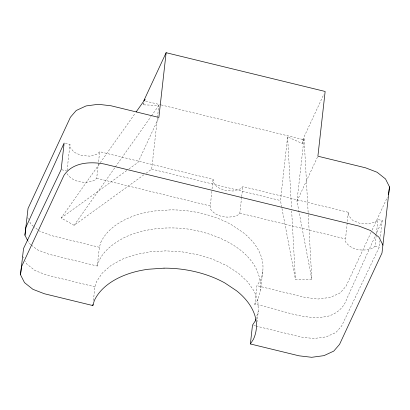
<?xml version="1.0" encoding="UTF-8"?>
<svg xmlns="http://www.w3.org/2000/svg" width="410" height="410" viewBox="0 0 410 410"><rect width="100%" height="100%" fill="white"/><g stroke="black" fill="none" stroke-linecap="round" stroke-linejoin="round"><path stroke-width="0.31" stroke-dasharray="2.05 1.54" d="M211.76 191.383L210.099 208.521C215.885 217.408 228.349 218.904 237.646 215.235L239.824 213.164L241.592 197.364M65.308 143.315L69.977 144.453L69.931 147.205L74.102 152.269L81.446 155.544L90.005 156.143L97.477 153.919L99.671 151.69L213.113 179.339L213.067 182.091L217.238 187.155L224.583 190.43L233.141 191.029L240.608 188.805L242.807 186.576L348.295 212.288L348.233 215.035L352.405 220.098L359.749 223.373L368.308 223.978L375.78 221.754L377.989 219.524L382.233 220.559L380.249 238.236M348.295 212.288L345.266 241.469C351.052 250.351 363.516 251.848 372.813 248.183L375.006 246.113L376.144 235.95M67.055 170.493L69.977 144.453M66.963 173.635C72.749 182.517 85.213 184.018 94.51 180.349L96.688 178.273L99.671 151.69M93.413 300.566L94.956 286.805L96.411 281.803L102.254 273.096L110.946 265.48L122.113 259.258L135.361 254.636L150.168 251.807L165.973 250.869L182.148 251.868L198.091 254.769L213.174 259.433L226.853 265.711L238.543 273.347L247.85 282.054L254.384 291.5L257.91 301.304L258.29 311.128L257.116 321.599M31.411 245.077L37.341 249.798L48.841 254.241L97.283 266.044L99.389 247.281L100.845 242.279M157.486 117.439L158.834 105.462L143.367 104.832L143.561 103.064M146.001 173.266L151.69 169.145L157.419 118.07M212.042 188.877L213.113 179.339M241.664 196.738L242.807 186.576M382.233 220.559L346.665 299.095C343.852 307.577 336.871 313.619 328.4 316.125C303.328 321.66 279.169 308.146 254.815 304.44L256.916 285.678L259.93 281.055A82.917 51.281 6.4 0 0 243.125 232.506L231.45 224.711A83.107 51.393 6.4 0 0 170.57 209.869L154.749 210.965A82.917 51.281 6.4 0 0 100.87 242.284M254.815 304.44L257.828 299.818L260.652 290.085L262.754 271.323M308.264 214.686L311.795 279.138L295.405 279.236L280.46 200.531L287.605 136.848L302.385 143.592L304.066 138.119L308.228 214.051M302.385 143.592L302.852 139.472L323.813 94.346M311.795 279.138L296.994 201.192L304.066 138.119M376.426 233.444L377.989 219.524M256.173 326.099L301.073 337.04L313.799 338.527L326.073 336.882L335.846 332.536L341.617 326.063L379.25 247.148L379.973 240.742M97.283 266.044C100.588 252.468 112.858 243.683 124.563 237.416C143.321 228.795 164.359 226.597 184.751 228.626C216.793 232.516 262.164 251.576 260.652 290.085M255.83 319.405L258.29 311.128M143.367 104.832L144.238 101.993M158.332 118.592L137.97 162.432L127.653 169.899M296.994 201.192L317.622 156.779M371.07 232.326L346.101 286.088L340.305 292.807L330.506 297.358L318.232 299.008L305.506 297.522L256.916 285.678M372.147 230.015L387.45 197.066M143.93 174.762L74.123 225.3L61.136 218.038L135.433 112.95M74.123 225.3L115.005 167.464M115.369 166.942L151.095 116.404M151.464 115.881L158.834 105.462M61.136 218.038L127.141 170.273M145.688 101.167L160.597 104.801M161.217 104.95L302.852 139.472M151.69 169.145L280.46 200.531M61.741 169.76L66.41 170.898M96.688 178.273L210.13 205.928M239.824 213.164L345.312 238.876M375.006 246.113L379.25 247.148M99.389 247.281L50.948 235.473L39.447 231.035L34.009 226.709M94.956 286.805L46.514 274.997L35.014 270.559L26.614 263.871L25.235 261.237M253.713 325.499L255.558 325.95M33.517 226.315L31.047 224.347L29.612 221.523M30.919 244.688L28.941 243.115L28.08 241.418M22.581 256.163L24.057 258.982M27.608 217.566L29.325 220.954M287.605 136.848L291.525 208.362M291.664 210.914L295.405 279.236"/><path stroke-width="0.61" d="M164.031 268.155L148.21 269.252A82.917 51.281 6.4 0 0 94.331 300.571L92.85 305.568L44.408 293.76L32.908 289.322L24.508 282.633L20.5 274.72L23.539 248.491L61.157 169.617L64.139 143.028L25.917 227.278L24.933 235.196L27.793 240.849M24.933 235.196L28.023 208.516L70.438 117.204L76.224 110.5L86.023 105.949L98.277 104.299L111.141 105.806L158.87 117.439L166.127 52.706L325.151 91.466L317.893 156.2L365.602 167.828L377.108 172.256L385.508 178.945L389.5 186.857L381.987 253.042L339.562 344.369L333.766 351.093L323.967 355.644L311.697 357.294L298.967 355.803L250.382 343.964L252.483 325.197L255.502 320.579L255.83 319.405M92.85 305.568L92.993 304.317M20.5 274.72L21.484 266.802L63.898 175.49C72.483 162.191 90.502 161.325 104.601 164.092L359.063 226.115L370.568 230.543L378.973 237.231L382.96 245.144M388.521 194.755L389.5 186.857M144.587 100.855L145.043 99.358L136.171 111.904M143.828 100.711L166.127 52.706M250.382 343.964L253.395 339.342A82.917 51.281 6.4 0 0 236.585 290.792L224.911 282.997A83.107 51.393 6.4 0 0 164.031 268.155"/></g></svg>
